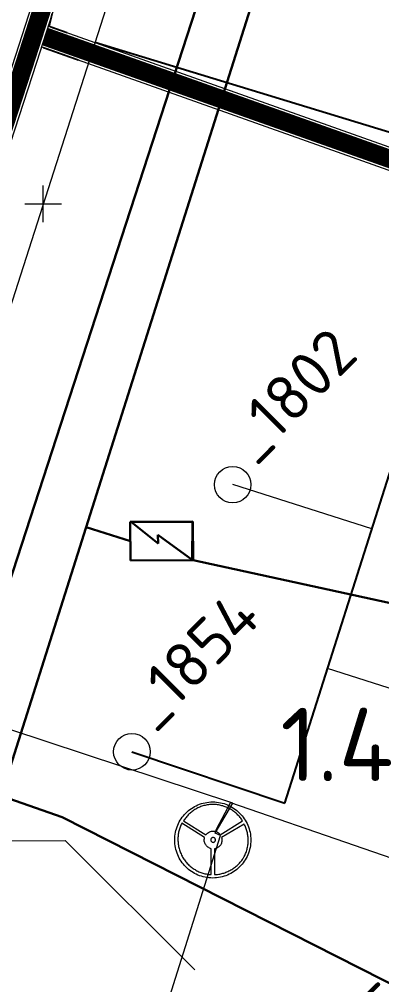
# Model space of a CAD drawing. Header units: millimetres. Extents: x 519 to 9564855, y -810 to 5021775.
# Drawn here: x 9534862.5 to 9534961.4, y 4998457.5 to 4998721 of the extents above; entities that cross this region are included whole.
import ezdxf

# ---------------------------------------------------------------- set-up
doc = ezdxf.new("R2010")
doc.units = ezdxf.units.MM
doc.header["$LTSCALE"] = 2
doc.header["$MEASUREMENT"] = 0
doc.header["$PDMODE"] = 2
doc.header["$PDSIZE"] = 5
doc.linetypes.add('92051501$0$GROUND2', pattern=[35, 25, -10])
for name, color, linetype in [('OilColl&Flowlines', 3, 'Continuous'), ('OLD WELLS(dr.bfr2000)', 24, 'Continuous'), ('ROAD_FIELD', 255, '92051501$0$GROUND2'), ('ROAD_GROUND', 9, 'Continuous'), ('Сущ. Нефтепровод', 3, 'НЕФТЬ')]:
    doc.layers.add(name, color=color, linetype=linetype)
for name, color, linetype, lineweight in [('PPLINE_GAS', 4, 'GAS_LINE', 30), ('Электро', 1, 'Continuous', 30), ('Электроснаб', 1, 'Continuous', 18), ('Электроснабжене', 1, 'Continuous', 18)]:
    doc.layers.add(name, color=color, linetype=linetype, lineweight=lineweight)
doc.styles.add('92051501$0$STANDARD', font='simplex.shx')
doc.styles.add('Elect', font='isocpeur.ttf')
doc.styles.add('GeoApp', font='', dxfattribs={"height": 1})
doc.styles.get('GeoApp').set_extended_font_data('D431', italic=True)
doc.linetypes.add('g5_121_g', pattern='A,4,-0.4,["Г",GeoApp,S=1,R=0,X=0,Y=-0.5],-1.2,12', length=17.6)
doc.linetypes.add('GAS_LINE', pattern='A,0.5,-0.2,["G",92051501$0$STANDARD,S=0.1,R=0,X=-0.1,Y=-0.05],-0.05', length=0.75)
doc.linetypes.add('НЕФТЬ', pattern='A,20,-1.5,[1,MG,S=1,R=0,X=0,Y=-1.3],-3.5', length=25)

msp = doc.modelspace()

# ---------------------------------------------------------------- linework, layer by layer
at = {"linetype": 'ByBlock', "lineweight": 0, "ltscale": 5}
msp.add_point((9534868.9413, 4998670.64133), dxfattribs=at)
at = {"layer": 'OilColl&Flowlines', "color": 6, "linetype": 'ByBlock', "lineweight": 30}
msp.add_line((9534974.39904, 4998919.89514), (9534501.77641, 4997467.12357), dxfattribs=at)
at = {"layer": 'OilColl&Flowlines', "lineweight": 0}
for p, q in [((9534958.69141, 4998581.92673), (9534920.7, 4998594)), ((9535048.30504, 4998511.20494), (9534946.59646, 4998543.86711))]:
    msp.add_line(p, q, dxfattribs=at)
for points in [[(9535111.91999, 4999437.61905), (9535006.73309, 4999078.74801), (9534949.97501, 4998923.28652), (9534826.62668, 4998538.71371)], [(9534915.94496, 4998498.85511), (9534920.71318, 4998507.06766), (9534839.712, 4998533.817), (9534839.715, 4998534.628), (9534522.248, 4998633.73), (9534516.2133, 4998617.23205)], [(9534588.027, 4997454.254), (9534917.382, 4998498.227), (9534915.888, 4998498.88), (9534916.319, 4998499.962), (9534920.185, 4998507.347)], [(9534915.26985, 4998507.40821), (9534915.26985, 4998507.40821), (9534915.79958, 4998507.39782), (9534916.31891, 4998507.35628), (9534916.83825, 4998507.28357), (9534917.3472, 4998507.20047), (9534917.84576, 4998507.07583), (9534918.33393, 4998506.94081), (9534918.82211, 4998506.77462), (9534919.28951, 4998506.58766), (9534919.74653, 4998506.37992), (9534920.19316, 4998506.15142), (9534920.6294, 4998505.90214), (9534921.05525, 4998505.63208), (9534921.46033, 4998505.34125), (9534921.85503, 4998505.02965), (9534922.22895, 4998504.70766), (9534922.59249, 4998504.3649), (9534922.93525, 4998504.00137), (9534923.26762, 4998503.62745), (9534923.57922, 4998503.23275), (9534923.87005, 4998502.82767), (9534924.14011, 4998502.40181), (9534924.38939, 4998501.96557), (9534924.61789, 4998501.51894), (9534924.83602, 4998501.06193), (9534925.02298, 4998500.58414), (9534925.18916, 4998500.10635), (9534925.32419, 4998499.60779), (9534925.43844, 4998499.10923), (9534925.53192, 4998498.60028), (9534925.60463, 4998498.08094), (9534925.64618, 4998497.55122), (9534925.65657, 4998497.0215), (9534925.65657, 4998497.0215), (9534925.64618, 4998496.48139), (9534925.60463, 4998495.95167), (9534925.53192, 4998495.43233), (9534925.43844, 4998494.92338), (9534925.32419, 4998494.42482), (9534925.18916, 4998493.92626), (9534925.02298, 4998493.43808), (9534924.83602, 4998492.97068), (9534924.61789, 4998492.51367), (9534924.38939, 4998492.06704), (9534924.14011, 4998491.6308), (9534923.87005, 4998491.20494), (9534923.57922, 4998490.79986), (9534923.26762, 4998490.40516), (9534922.93525, 4998490.03124), (9534922.59249, 4998489.66771), (9534922.22895, 4998489.32495), (9534921.85503, 4998489.00296), (9534921.46033, 4998488.69136), (9534921.05525, 4998488.40053), (9534920.6294, 4998488.13047), (9534920.19316, 4998487.88119), (9534919.74653, 4998487.65269), (9534919.28951, 4998487.44495), (9534918.82211, 4998487.25799), (9534918.33393, 4998487.10219), (9534917.84576, 4998486.95678), (9534917.3472, 4998486.84252), (9534916.83825, 4998486.74904), (9534916.31891, 4998486.68672), (9534915.79958, 4998486.64517), (9534915.26985, 4998486.63479), (9534915.26985, 4998486.63479), (9534914.72975, 4998486.64517), (9534914.20002, 4998486.68672), (9534913.68069, 4998486.74904), (9534913.17174, 4998486.84252), (9534912.66279, 4998486.95678), (9534912.17462, 4998487.10219), (9534911.68644, 4998487.25799), (9534911.21904, 4998487.44495), (9534910.75164, 4998487.65269), (9534910.30501, 4998487.88119), (9534909.86877, 4998488.13047), (9534909.4533, 4998488.40053), (9534909.04822, 4998488.69136), (9534908.65352, 4998489.00296), (9534908.2796, 4998489.32495), (9534907.91606, 4998489.66771), (9534907.5733, 4998490.03124), (9534907.24093, 4998490.40516), (9534906.93971, 4998490.79986), (9534906.64889, 4998491.20494), (9534906.37883, 4998491.6308), (9534906.12955, 4998492.06704), (9534905.90104, 4998492.51367), (9534905.69331, 4998492.97068), (9534905.50635, 4998493.43808), (9534905.35055, 4998493.92626), (9534905.20513, 4998494.42482), (9534905.09088, 4998494.92338), (9534904.9974, 4998495.43233), (9534904.93508, 4998495.95167), (9534904.89353, 4998496.48139), (9534904.88314, 4998497.0215), (9534904.88314, 4998497.0215), (9534904.89353, 4998497.55122), (9534904.93508, 4998498.08094), (9534904.9974, 4998498.60028), (9534905.09088, 4998499.10923), (9534905.20513, 4998499.60779), (9534905.35055, 4998500.10635), (9534905.50635, 4998500.58414), (9534905.69331, 4998501.06193), (9534905.90104, 4998501.51894), (9534906.12955, 4998501.96557), (9534906.37883, 4998502.40181), (9534906.64889, 4998502.82767), (9534906.93971, 4998503.23275), (9534907.24093, 4998503.62745), (9534907.5733, 4998504.00137), (9534907.91606, 4998504.3649), (9534908.2796, 4998504.70766), (9534908.65352, 4998505.02965), (9534909.04822, 4998505.34125), (9534909.4533, 4998505.63208), (9534909.86877, 4998505.90214), (9534910.30501, 4998506.15142), (9534910.75164, 4998506.37992), (9534911.21904, 4998506.58766), (9534911.68644, 4998506.77462), (9534912.17462, 4998506.94081), (9534912.66279, 4998507.07583), (9534913.17174, 4998507.20047), (9534913.68069, 4998507.28357), (9534914.20002, 4998507.35628), (9534914.72975, 4998507.39782), (9534915.26985, 4998507.40821)], [(9534913.40025, 4998498.44448), (9534913.40025, 4998498.44448), (9534913.60798, 4998498.69376), (9534913.84688, 4998498.91188), (9534914.10654, 4998499.08845), (9534914.36621, 4998499.22348), (9534914.64665, 4998499.31696), (9534914.93748, 4998499.38967), (9534915.22831, 4998499.42083), (9534915.51914, 4998499.42083), (9534915.79958, 4998499.38967), (9534916.08002, 4998499.32735), (9534916.33969, 4998499.24425), (9534916.57858, 4998499.13), (9534916.80709, 4998498.99497), (9534916.99405, 4998498.82879), (9534917.16024, 4998498.65221), (9534917.29526, 4998498.44448), (9534923.38188, 4998502.2564), (9534923.38188, 4998502.2564), (9534923.23646, 4998502.49529), (9534923.07027, 4998502.7238), (9534922.90409, 4998502.95231), (9534922.72751, 4998503.18082), (9534922.54055, 4998503.39894), (9534922.35359, 4998503.61706), (9534922.14586, 4998503.82479), (9534921.93812, 4998504.03253), (9534921.72, 4998504.22988), (9534921.50188, 4998504.42722), (9534921.26299, 4998504.61418), (9534921.02409, 4998504.79076), (9534920.7852, 4998504.96733), (9534920.53592, 4998505.13352), (9534920.27625, 4998505.29971), (9534920.01658, 4998505.44512), (9534919.74653, 4998505.59053), (9534919.47647, 4998505.73595), (9534919.19603, 4998505.86059), (9534918.91559, 4998505.98523), (9534918.63515, 4998506.09948), (9534918.34432, 4998506.20335), (9534918.05349, 4998506.29683), (9534917.76267, 4998506.37992), (9534917.46145, 4998506.46302), (9534917.16024, 4998506.52534), (9534916.85902, 4998506.58766), (9534916.54742, 4998506.63959), (9534916.24621, 4998506.67075), (9534915.9346, 4998506.70191), (9534915.623, 4998506.7123), (9534915.3114, 4998506.72269), (9534915.3114, 4998506.72269), (9534914.9998, 4998506.7123), (9534914.6882, 4998506.70191), (9534914.3766, 4998506.67075), (9534914.065, 4998506.63959), (9534913.76378, 4998506.58766), (9534913.46257, 4998506.53573), (9534913.16135, 4998506.4734), (9534912.87052, 4998506.4007), (9534912.56931, 4998506.30722), (9534912.28887, 4998506.21374), (9534911.99804, 4998506.12026), (9534911.7176, 4998506.006), (9534911.44755, 4998505.88136), (9534911.17749, 4998505.75672), (9534910.90744, 4998505.62169), (9534910.64777, 4998505.47628), (9534910.3881, 4998505.33087), (9534910.13882, 4998505.16468), (9534909.88954, 4998504.99849), (9534909.65064, 4998504.8323), (9534909.42214, 4998504.64534), (9534909.19363, 4998504.45838), (9534908.97551, 4998504.27142), (9534908.75739, 4998504.06369), (9534908.54965, 4998503.85595), (9534908.35231, 4998503.64822), (9534908.16534, 4998503.4301), (9534907.97838, 4998503.20159), (9534907.80181, 4998502.97308), (9534907.62524, 4998502.74458), (9534907.46944, 4998502.50568), (9534907.31363, 4998502.2564), (9534913.40025, 4998498.44448)], [(9534920.14199, 4998507.26485), (9535122.686, 4998437.343), (9535123.44, 4998438.779)], [(9534914.86477, 4998494.63255), (9534914.86477, 4998494.63255), (9534914.62588, 4998494.71565), (9534914.39737, 4998494.80913), (9534914.16886, 4998494.93377), (9534913.96113, 4998495.0688), (9534913.76378, 4998495.2246), (9534913.58721, 4998495.39078), (9534913.42102, 4998495.57775), (9534913.28599, 4998495.77509), (9534913.16135, 4998495.98283), (9534913.05749, 4998496.20095), (9534912.98478, 4998496.42946), (9534912.93285, 4998496.66835), (9534912.91207, 4998496.91763), (9534912.92246, 4998497.16691), (9534912.96401, 4998497.41619), (9534913.03671, 4998497.67586), (9534906.83585, 4998501.57088), (9534906.83585, 4998501.57088), (9534906.70082, 4998501.3216), (9534906.57618, 4998501.07232), (9534906.46192, 4998500.81265), (9534906.35806, 4998500.55298), (9534906.25419, 4998500.28293), (9534906.16071, 4998500.00248), (9534906.07762, 4998499.73243), (9534906.00491, 4998499.4416), (9534905.94259, 4998499.16116), (9534905.89066, 4998498.87033), (9534905.83872, 4998498.5795), (9534905.80756, 4998498.28868), (9534905.7764, 4998497.98746), (9534905.75563, 4998497.68625), (9534905.74524, 4998497.38503), (9534905.74524, 4998497.08382), (9534905.75563, 4998496.7826), (9534905.7764, 4998496.48139), (9534905.79717, 4998496.16979), (9534905.83872, 4998495.86857), (9534905.88027, 4998495.56736), (9534905.94259, 4998495.26614), (9534906.00491, 4998494.96493), (9534906.07762, 4998494.66372), (9534906.16071, 4998494.3625), (9534906.25419, 4998494.07167), (9534906.35806, 4998493.78084), (9534906.47231, 4998493.49002), (9534906.59695, 4998493.19919), (9534906.73198, 4998492.91875), (9534906.87739, 4998492.63831), (9534907.03319, 4998492.35787), (9534907.03319, 4998492.35787), (9534907.18899, 4998492.08781), (9534907.36557, 4998491.82814), (9534907.53176, 4998491.56848), (9534907.71872, 4998491.31919), (9534907.91606, 4998491.0803), (9534908.11341, 4998490.84141), (9534908.31076, 4998490.6129), (9534908.52888, 4998490.39478), (9534908.73661, 4998490.18704), (9534908.96512, 4998489.97931), (9534909.19363, 4998489.78196), (9534909.43252, 4998489.595), (9534909.67142, 4998489.40804), (9534909.91031, 4998489.24185), (9534910.15959, 4998489.07566), (9534910.41926, 4998488.91986), (9534910.66854, 4998488.76406), (9534910.9386, 4998488.62904), (9534911.19826, 4998488.49401), (9534911.46832, 4998488.36937), (9534911.73837, 4998488.25511), (9534912.01881, 4998488.15125), (9534912.28887, 4998488.04738), (9534912.56931, 4998487.96429), (9534912.86014, 4998487.88119), (9534913.14058, 4998487.80849), (9534913.42102, 4998487.74617), (9534913.71185, 4998487.69423), (9534914.00268, 4998487.6423), (9534914.28312, 4998487.61114), (9534914.57395, 4998487.59037), (9534914.86477, 4998487.56959), (9534914.86477, 4998494.63255)], [(9534917.6588, 4998497.67586), (9534917.6588, 4998497.67586), (9534917.72112, 4998497.40581), (9534917.75228, 4998497.13575), (9534917.75228, 4998496.87608), (9534917.73151, 4998496.6268), (9534917.68996, 4998496.37752), (9534917.62764, 4998496.13863), (9534917.53416, 4998495.92051), (9534917.43029, 4998495.71277), (9534917.29526, 4998495.51543), (9534917.12908, 4998495.32846), (9534916.9525, 4998495.17266), (9534916.75515, 4998495.01686), (9534916.53703, 4998494.89222), (9534916.29814, 4998494.78836), (9534916.03847, 4998494.69488), (9534915.75803, 4998494.63255), (9534915.75803, 4998487.56959), (9534915.75803, 4998487.56959), (9534916.03847, 4998487.57998), (9534916.31891, 4998487.60075), (9534916.59935, 4998487.63191), (9534916.8798, 4998487.67346), (9534917.16024, 4998487.72539), (9534917.44068, 4998487.77733), (9534917.72112, 4998487.85003), (9534918.00156, 4998487.92274), (9534918.282, 4998488.00583), (9534918.56244, 4998488.09931), (9534918.84288, 4998488.20318), (9534919.11294, 4998488.30705), (9534919.38299, 4998488.43169), (9534919.65305, 4998488.55633), (9534919.9231, 4998488.69136), (9534920.18277, 4998488.83677), (9534920.44244, 4998488.98218), (9534920.7021, 4998489.14837), (9534920.95139, 4998489.31456), (9534921.20067, 4998489.49113), (9534921.43956, 4998489.66771), (9534921.67846, 4998489.86505), (9534921.90696, 4998490.0624), (9534922.13547, 4998490.27014), (9534922.35359, 4998490.47787), (9534922.56133, 4998490.70638), (9534922.76906, 4998490.93489), (9534922.96641, 4998491.17378), (9534923.15337, 4998491.41267), (9534923.34033, 4998491.66196), (9534923.50652, 4998491.92162), (9534923.6727, 4998492.19168), (9534923.6727, 4998492.19168), (9534923.8285, 4998492.47212), (9534923.97392, 4998492.75256), (9534924.10895, 4998493.04339), (9534924.23359, 4998493.32383), (9534924.33745, 4998493.61466), (9534924.44132, 4998493.91587), (9534924.5348, 4998494.2067), (9534924.61789, 4998494.49753), (9534924.6906, 4998494.79874), (9534924.76331, 4998495.09996), (9534924.81524, 4998495.39078), (9534924.85679, 4998495.692), (9534924.88795, 4998495.99321), (9534924.91911, 4998496.29443), (9534924.9295, 4998496.58526), (9534924.93988, 4998496.88647), (9534924.93988, 4998497.18769), (9534924.91911, 4998497.47851), (9534924.89834, 4998497.76934), (9534924.86718, 4998498.07056), (9534924.83602, 4998498.36138), (9534924.78408, 4998498.64183), (9534924.73215, 4998498.93265), (9534924.65944, 4998499.21309), (9534924.58673, 4998499.49354), (9534924.50364, 4998499.77398), (9534924.41016, 4998500.05442), (9534924.31668, 4998500.32447), (9534924.20243, 4998500.58414), (9534924.08817, 4998500.85419), (9534923.96353, 4998501.11386), (9534923.8285, 4998501.36314), (9534917.6588, 4998497.67586)], [(9534915.35295, 4998497.67586), (9534915.35295, 4998497.67586), (9534915.21792, 4998497.66547), (9534915.09328, 4998497.62393), (9534914.98941, 4998497.56161), (9534914.88555, 4998497.4889), (9534914.81284, 4998497.38503), (9534914.75052, 4998497.28117), (9534914.70897, 4998497.15653), (9534914.69859, 4998497.0215), (9534914.69859, 4998497.0215), (9534914.70897, 4998496.88647), (9534914.75052, 4998496.77222), (9534914.81284, 4998496.65796), (9534914.88555, 4998496.56448), (9534914.98941, 4998496.48139), (9534915.09328, 4998496.42946), (9534915.21792, 4998496.38791), (9534915.35295, 4998496.37752), (9534915.35295, 4998496.37752), (9534915.48798, 4998496.38791), (9534915.60223, 4998496.42946), (9534915.71648, 4998496.48139), (9534915.80996, 4998496.56448), (9534915.89306, 4998496.65796), (9534915.94499, 4998496.77222), (9534915.98654, 4998496.88647), (9534915.99692, 4998497.0215), (9534915.99692, 4998497.0215), (9534915.98654, 4998497.15653), (9534915.94499, 4998497.28117), (9534915.89306, 4998497.38503), (9534915.80996, 4998497.4889), (9534915.71648, 4998497.56161), (9534915.60223, 4998497.62393), (9534915.48798, 4998497.66547), (9534915.35295, 4998497.67586)]]:
    msp.add_lwpolyline(points, dxfattribs=at)
at = {"layer": 'OLD WELLS(dr.bfr2000)', "lineweight": 0}
for centre in [(9534920.7, 4998594), (9534893.2, 4998521.1)]:
    msp.add_circle(centre, 5, dxfattribs=at)
at = {"layer": 'PPLINE_GAS', "linetype": 'g5_121_g'}
msp.add_lwpolyline([(9534778.5479, 4998536.78098), (9534874.18051, 4998503.20616), (9535072.84513, 4998402.39372), (9535451.90206, 4998298.75678), (9537303.35592, 4997704.5983), (9537377.97521, 4997927.57471), (9538200.14956, 4997654.43587), (9538214.55082, 4997649.50142), (9538234.24131, 4997643.04917), (9538590.1015, 4997520.55902), (9539125.3331, 4997334.13457), (9539210.91174, 4997304.42884), (9539345.38339, 4997257.75155), (9539456.46224, 4997220.86465), (9539620.38329, 4997166.42999), (9539867.53158, 4997084.35735), (9540014.59686, 4997034.46686), (9540009.45675, 4997018.26256), (9541300.177, 4996571.493), (9541398.857, 4996623.815), (9541532.03867, 4997015.00349), (9541563.89422, 4997108.93401), (9541575.96726, 4997105.29839)], dxfattribs=at)
at = {"layer": 'ROAD_FIELD', "lineweight": 0}
msp.add_lwpolyline([(9534804.00106, 4998515.02247), (9534857.462, 4998496.80805), (9534874.94757, 4998496.88418), (9534935.10664, 4998436.97346), (9534943.04125, 4998420.98169)], dxfattribs=at)
at = {"layer": 'ROAD_GROUND', "color": 8, "lineweight": 0, "const_width": 5}
for points in [[(9535202.27428, 4999767.83726), (9535200.76902, 4999762.93566), (9535122.86931, 4999517.83618), (9535033.27181, 4999229.54547), (9534940.67895, 4998947.36694), (9534864.28145, 4998710.17475), (9534802.07713, 4998518.96145), (9534678.40239, 4998118.24331), (9534614.89254, 4997955.27463), (9534347.25828, 4997421.49581)], [(9534869.49644, 4998716.29272), (9535187.94631, 4998603.28651), (9535164.87175, 4998536.67306)]]:
    msp.add_lwpolyline(points, dxfattribs=at)
at = {"layer": 'ROAD_GROUND', "lineweight": 0}
for points in [[(9535199.40644, 4999768.71788), (9535197.90995, 4999763.84436), (9535120.00733, 4999518.73571), (9535030.42135, 4999230.48081), (9534937.82593, 4998948.29449), (9534861.42861, 4998711.10282), (9534799.21725, 4998519.86789), (9534675.56779, 4998119.23162), (9534612.14807, 4997956.49425), (9534344.5765, 4997422.84045)], [(9535204.85913, 4999766.03502), (9535203.637, 4999762.055), (9535125.737, 4999516.955), (9535036.137, 4999228.655), (9534943.537, 4998946.455), (9534867.137, 4998709.255), (9534804.937, 4998518.055), (9534681.237, 4998117.255), (9534617.637, 4997954.055), (9534353.77902, 4997427.80773)], [(9534870.49973, 4998719.11999), (9535191.75562, 4998605.11802), (9535167.70649, 4998535.69112)], [(9534868.49315, 4998713.46546), (9535184.137, 4998601.455), (9535162.037, 4998537.655)]]:
    msp.add_lwpolyline(points, dxfattribs=at)
at = {"layer": 'ROAD_GROUND', "lineweight": 0, "const_width": 0.5}
for points in [[(9534871.43351, 4998722.59444), (9534870.59411, 4998719.0865)], [(9534875.53911, 4998717.3317), (9534870.83687, 4998719.00035)], [(9534878.63255, 4998709.86736), (9534868.97884, 4998713.29311)]]:
    msp.add_lwpolyline(points, dxfattribs=at)
at = {"layer": 'Сущ. Нефтепровод', "linetype": 'ByBlock', "lineweight": 25}
for p, q in [((9535690.75593, 4998468.28461), (9534883.06072, 4998714.66255)), ((9534934.89445, 4998507.04395), (9534977.00634, 4998639.55902)), ((9534893.2, 4998521.1), (9534934.89445, 4998507.04395))]:
    msp.add_line(p, q, dxfattribs=at)
at = {"layer": 'Электро'}
for p, q in [((9534942.99631, 4998779.16143, 0), (9534588.55582, 4997660.11893, 0)), ((9534892.78814, 4998578.58746, 0), (9534880.68193, 4998582.42193, 0)), ((9534892.75579, 4998583.87363, 0), (9534909.80422, 4998583.97797, 0)), ((9534892.82049, 4998573.30128, 0), (9534892.75579, 4998583.87363, 0)), ((9534909.70697, 4998583.87952, 0), (9534893.11137, 4998583.77796, 0)), ((9534893.11137, 4998583.77796, 0), (9534900.32315, 4998577.95072, 0)), ((9534909.63328, 4998573.43706, 0), (9534909.70697, 4998583.87952, 0)), ((9534909.80422, 4998583.97797, 0), (9534909.86892, 4998573.40562, 0)), ((9534900.32315, 4998577.95072, 0), (9534900.30861, 4998580.32596, 0)), ((9534900.30861, 4998580.32596, 0), (9534909.63328, 4998573.43706, 0)), ((9534909.86892, 4998573.40562, 0), (9534892.82049, 4998573.30128, 0)), ((9534909.86892, 4998573.40562, 0), (9535017.96518, 4998549.89783, 0))]:
    msp.add_line(p, q, dxfattribs=at)
at = {"layer": 'Электроснаб', "color": 1, "linetype": 'ByBlock', "lineweight": 0}
msp.add_line((9534942.99631, 4998779.16143, 0), (9534588.55582, 4997660.11893, 0), dxfattribs=at)
at = {"layer": 'Электроснаб', "color": 1, "lineweight": 0}
for p, q in [((9534892.78814, 4998578.58746, 0), (9534880.68193, 4998582.42193, 0)), ((9534892.75579, 4998583.87363, 0), (9534909.80422, 4998583.97797, 0)), ((9534892.82049, 4998573.30128, 0), (9534892.75579, 4998583.87363, 0)), ((9534909.70697, 4998583.87952, 0), (9534893.11137, 4998583.77796, 0)), ((9534893.11137, 4998583.77796, 0), (9534900.32315, 4998577.95072, 0)), ((9534909.63328, 4998573.43706, 0), (9534909.70697, 4998583.87952, 0)), ((9534909.80422, 4998583.97797, 0), (9534909.86892, 4998573.40562, 0)), ((9534900.32315, 4998577.95072, 0), (9534900.30861, 4998580.32596, 0)), ((9534900.30861, 4998580.32596, 0), (9534909.63328, 4998573.43706, 0)), ((9534909.86892, 4998573.40562, 0), (9534892.82049, 4998573.30128, 0)), ((9534909.86892, 4998573.40562, 0), (9535017.96518, 4998549.89783, 0))]:
    msp.add_line(p, q, dxfattribs=at)
at = {"layer": 'Электроснабжене', "color": 1, "linetype": 'ByBlock', "lineweight": 0}
msp.add_line((9534942.99631, 4998779.16143, 0), (9534588.55582, 4997660.11893, 0), dxfattribs=at)
at = {"layer": 'Электроснабжене', "color": 1, "lineweight": 0}
for p, q in [((9534892.78814, 4998578.58746, 0), (9534880.68193, 4998582.42193, 0)), ((9534892.75579, 4998583.87363, 0), (9534909.80422, 4998583.97797, 0)), ((9534892.82049, 4998573.30128, 0), (9534892.75579, 4998583.87363, 0)), ((9534909.70697, 4998583.87952, 0), (9534893.11137, 4998583.77796, 0)), ((9534893.11137, 4998583.77796, 0), (9534900.32315, 4998577.95072, 0)), ((9534909.63328, 4998573.43706, 0), (9534909.70697, 4998583.87952, 0)), ((9534909.80422, 4998583.97797, 0), (9534909.86892, 4998573.40562, 0)), ((9534900.32315, 4998577.95072, 0), (9534900.30861, 4998580.32596, 0)), ((9534900.30861, 4998580.32596, 0), (9534909.63328, 4998573.43706, 0)), ((9534909.86892, 4998573.40562, 0), (9534892.82049, 4998573.30128, 0)), ((9534909.86892, 4998573.40562, 0), (9535017.96518, 4998549.89783, 0))]:
    msp.add_line(p, q, dxfattribs=at)

# ---------------------------------------------------------------- texts
at = {"layer": 'OilColl&Flowlines', "lineweight": 0, "style": 'Elect'}
msp.add_text('1.4', height=20, rotation=0, dxfattribs=at).set_placement((9534933.69883, 4998513.09113))
at = {"layer": 'OLD WELLS(dr.bfr2000)', "lineweight": 0, "style": 'Elect'}
for s, p in [(' _1802', (9534920.7, 4998594)), (' _1854', (9534893.2, 4998521.1)), (' _4508', (9534945.3, 4998425.7))]:
    msp.add_text(s, height=12.5, rotation=44.9999999, dxfattribs=at).set_placement(p)

doc.saveas('drawing.dxf')
